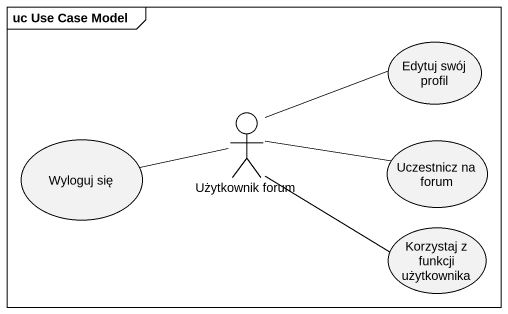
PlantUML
@startuml
mainframe uc Use Case Model
usecase "Edytuj swój profil" as Edytuj_swój_profil
actor "Użytkownik forum" as Użytkownik_forum
usecase "Wyloguj się" as Wyloguj_się
usecase "Uczestnicz na forum" as Uczestnicz_na_forum
usecase "Korzystaj z funkcji użytkownika" as Korzystaj_z_funkcji
Użytkownik_forum -right- Edytuj_swój_profil
Użytkownik_forum -left- Wyloguj_się
Użytkownik_forum -right- Uczestnicz_na_forum
Użytkownik_forum -right- Korzystaj_z_funkcji
@enduml
